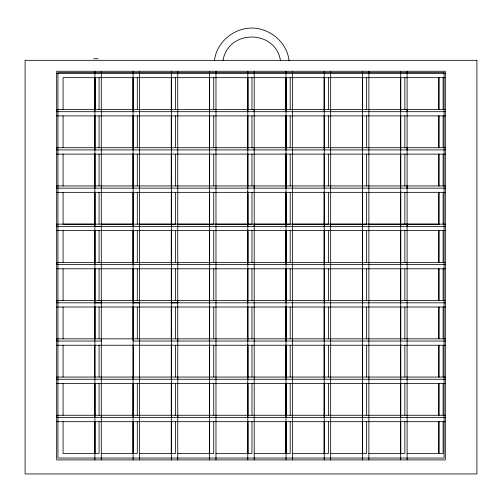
<?xml version="1.0" encoding="UTF-8"?>
<svg xmlns="http://www.w3.org/2000/svg" width="502" height="502" viewBox="0 0 502 502"><rect width="100%" height="100%" fill="white"/><g stroke="black" fill="none" stroke-linecap="round" stroke-linejoin="round"><path stroke-width="0.75" d="M56.67 73.468L56.67 459.907L445.324 459.907L445.324 71.265L56.67 71.265L56.67 73.468L445.324 73.468M94.897 459.907L94.897 71.265M94.897 79.649L94.897 109.492L94.897 77.672M133.118 459.907L133.118 71.265M171.345 459.907L171.345 71.265M171.345 453.501L171.345 423.657M171.345 415.279L171.345 385.436M171.345 338.831L171.345 308.987M171.345 262.383L171.345 232.539M171.345 185.941L171.345 156.097M171.345 147.713L171.345 117.87M171.345 109.492L171.345 79.649M209.566 459.907L209.566 71.265M247.793 459.907L247.793 71.265M247.793 423.657L247.793 453.501L247.793 421.341L247.793 453.839M247.793 385.436L247.793 415.279L247.793 383.12L247.793 417.482M247.793 347.208L247.793 377.052L247.793 345.238M247.793 232.539L247.793 262.383L247.793 230.223L247.793 264.585M247.793 194.318L247.793 224.162L247.793 192.002L247.793 226.364M247.793 79.649L247.793 109.492L247.793 77.672M286.014 459.907L286.014 71.265M324.242 459.907L324.242 71.265M362.469 459.907L362.469 71.265M400.69 459.907L400.69 71.265M214.473 60.798C216.237 42.457 233.568 28.074 251.747 28.043C269.938 28.074 287.269 42.469 289.026 60.817M223.026 60.61C228.002 29.179 275.51 29.185 280.467 60.616M93.629 58.721L98.154 58.721M445.324 77.672L63.083 77.672L63.083 109.492M445.324 109.486L56.67 109.492L56.67 111.695L445.324 111.695M56.67 115.899L445.324 115.899M445.324 147.713L56.67 147.713L56.67 149.916L445.324 149.916M56.67 154.12L445.324 154.12M445.324 185.935L56.67 185.935L56.67 188.143L445.324 188.143M56.67 192.348L445.324 192.341M439.263 224.162L56.67 224.162L56.67 226.364L445.324 226.364M101.304 224.162L133.124 224.162L133.124 192.341M139.531 224.162L175.524 224.162L175.524 192.341M177.752 224.162L213.752 224.162L213.752 192.341M215.979 224.162L251.973 224.162L251.973 192.341M292.428 224.162L328.421 224.162L328.421 192.341M368.876 224.162L445.324 224.162M100.965 226.364L94.897 226.364L94.897 192.002M56.67 230.569L445.324 230.569M445.324 262.383L56.67 262.383L56.67 264.585L445.324 264.585M56.67 268.79L445.324 268.79M445.324 300.604L56.67 300.604L56.67 302.813L445.324 302.813M100.965 302.813L94.897 302.813L94.897 268.451M139.192 302.813L133.118 302.813L133.124 268.451M177.413 302.813L171.345 302.813L171.345 268.451M56.67 307.017L445.324 307.017M445.324 338.831L56.67 338.831L56.67 341.034L101.304 341.034L101.304 338.831M445.324 341.034L133.118 341.034L133.124 306.672M56.67 345.238L445.324 345.238M445.324 377.052L56.67 377.052L56.67 379.255L286.36 379.255M292.089 379.255L324.587 379.255M330.31 379.255L362.814 379.255M368.537 379.255L401.035 379.255M406.758 379.255L445.324 379.255M292.428 379.255L286.014 379.255L286.021 345.238M330.655 379.255L324.242 379.255L324.248 344.893M368.876 379.255L362.469 379.255L362.469 345.238M407.103 379.255L400.69 379.255L400.696 344.893M56.67 383.459L445.324 383.459M445.324 415.273L56.67 415.273L56.67 417.482L445.324 417.482M56.67 421.686L445.324 421.686M101.304 453.501L137.297 453.501L137.297 421.686M139.531 453.501L175.524 453.501L175.524 421.686M177.752 453.501L213.752 453.501L213.752 421.686M215.979 453.501L251.973 453.501L251.973 421.686M254.207 453.501L290.2 453.501L290.2 421.686M292.428 453.501L328.421 453.501L328.421 421.686M330.655 453.501L366.648 453.501L366.648 421.686M368.876 453.501L404.869 453.501L404.869 421.686M407.103 453.501L443.097 453.501L443.097 421.686M400.665 77.672L400.671 109.492M324.248 77.672L324.223 109.492M362.444 77.672L362.45 109.492M285.996 77.672L286.002 109.492M171.345 77.672L171.326 109.492M209.572 77.672L209.554 109.492M133.099 77.672L133.105 109.492M400.665 115.899L400.671 147.713M362.444 115.899L362.45 147.713M324.248 115.899L324.223 147.713M247.768 115.899L247.775 147.713M285.996 115.899L286.002 147.713M209.572 115.899L209.554 147.713M94.872 115.899L94.878 147.713M133.099 115.899L133.105 147.713M400.665 154.12L400.671 185.941M324.248 154.12L324.223 185.941M362.444 154.12L362.45 185.941M285.996 154.12L286.002 185.941M247.768 154.12L247.775 185.941M209.572 154.12L209.554 185.941M133.099 154.12L133.105 185.941M94.872 154.12L94.878 185.941M400.665 192.341L400.671 224.162M362.444 192.341L362.45 224.162M324.248 192.341L324.223 224.162M285.996 192.341L286.002 224.162M209.572 192.341L209.554 224.162M171.345 192.341L171.326 224.162M94.872 192.341L94.878 224.162L63.083 224.162L63.083 192.341M400.665 230.569L400.671 262.383M324.248 230.569L324.223 262.383M362.444 230.569L362.45 262.383M285.996 230.569L286.002 262.383M209.572 230.569L209.554 262.383M133.099 230.569L133.105 262.383M94.872 230.569L94.878 262.383M400.665 268.79L400.671 300.61M362.444 268.79L362.45 300.61M324.248 268.79L324.223 300.61M247.768 268.79L247.775 300.61M285.996 268.79L286.002 300.61M209.572 268.79L209.554 300.61M171.345 268.79L171.326 300.61M94.872 268.79L94.878 300.61M133.099 268.79L133.105 300.61M400.665 307.017L400.671 338.831M324.248 307.017L324.223 338.831M362.444 307.017L362.45 338.831M285.996 307.017L286.002 338.831M247.768 307.017L247.775 338.831M171.345 307.017L171.326 338.831M209.572 307.017L209.554 338.831M133.099 307.017L133.105 338.831M94.872 307.017L94.878 338.831M400.665 345.238L400.671 377.052M324.248 345.238L324.223 377.052M209.572 345.238L209.566 379.255M171.345 345.238L171.326 377.052M94.872 345.238L94.878 377.052M362.444 383.459L362.469 417.482M400.665 383.459L400.671 415.279M324.248 383.459L324.223 415.279M285.996 383.459L286.014 417.482M209.572 383.459L209.566 417.482M133.099 383.459L133.118 417.482M94.872 383.459L94.878 415.279M400.665 421.686L400.671 453.501M362.444 421.686L362.45 453.501M285.996 421.686L286.002 453.501M324.248 421.686L324.223 453.501M209.572 421.686L209.554 453.501M94.872 421.686L94.878 453.501M133.099 421.686L133.105 453.501M171.326 147.713L171.345 115.554L171.345 149.916M171.326 185.941L171.345 153.781L171.345 188.143M171.326 262.383L171.345 230.223L171.345 264.585M171.326 415.279L171.345 383.12L171.345 417.482M171.326 453.501L171.345 421.341L171.345 453.839M443.097 77.672L443.097 109.492M443.097 115.899L443.097 147.713M443.097 154.12L443.097 185.941M443.097 192.341L443.097 224.162M443.097 230.569L443.097 262.383M443.097 268.79L443.097 300.61M443.097 307.017L443.097 338.831M443.097 345.238L443.097 377.052M443.097 383.459L443.097 415.279M407.103 71.265L407.103 459.907M407.103 109.486L407.103 111.695M407.103 147.713L407.103 149.916M407.103 185.935L407.103 188.143M407.103 224.162L407.103 226.364M404.869 77.672L404.869 109.492M404.869 115.899L404.869 147.713M404.869 154.12L404.869 185.941M404.869 192.341L404.869 224.162M404.869 230.569L404.869 262.383M404.869 268.79L404.869 300.61M404.869 307.017L404.869 338.831M404.869 345.238L404.869 377.052M404.869 383.459L404.869 415.279M400.696 77.333L400.69 111.695M400.696 115.554L400.69 149.916M400.696 153.781L400.69 188.143M400.696 192.002L400.69 226.364M400.696 230.223L400.69 264.585M400.696 268.451L400.69 302.813M400.696 306.672L400.69 341.034M400.696 383.12L400.69 417.482M400.696 421.341L400.696 453.839M368.876 71.265L368.876 459.907M366.648 77.672L366.648 109.492M366.648 115.899L366.648 147.713M366.648 154.12L366.648 185.941M366.648 192.341L366.648 224.162L330.655 224.162L330.655 226.364M366.648 230.569L366.648 262.383M366.648 268.79L366.648 300.61M366.648 307.017L366.648 338.831M366.648 345.238L366.648 377.052M366.648 383.459L366.648 415.279M362.469 77.333L362.469 111.695M362.469 115.554L362.469 149.916M362.469 153.781L362.469 188.143M362.469 192.002L362.469 226.364M362.469 230.223L362.469 264.585M362.469 268.451L362.469 302.813M362.469 306.672L362.469 341.034M362.469 344.893L362.469 377.397M362.469 383.12L362.469 415.618M362.469 421.341L362.469 453.839M330.655 71.265L330.655 459.907M330.655 109.486L330.655 111.695M330.655 147.713L330.655 149.916M330.655 185.935L330.655 188.143M328.421 77.672L328.421 109.492M328.421 115.899L328.421 147.713M328.421 154.12L328.421 185.941M328.421 230.569L328.421 262.383M328.421 268.79L328.421 300.61M328.421 307.017L328.421 338.831M328.421 345.238L328.421 377.052M328.421 383.459L328.421 415.279M324.248 77.333L324.242 111.695M324.248 115.554L324.242 149.916M324.248 153.781L324.242 188.143M324.248 192.002L324.242 226.364M324.248 230.223L324.242 264.585M324.248 268.451L324.242 302.813M324.248 306.672L324.242 341.034M324.248 383.12L324.242 417.482M324.248 421.341L324.248 453.839M292.428 71.265L292.428 459.907M290.2 77.672L290.2 109.492M290.2 115.899L290.2 147.713M290.2 154.12L290.2 185.941M290.2 192.341L290.2 224.162L254.207 224.162L254.207 226.364M290.2 230.569L290.2 262.383M290.2 268.79L290.2 300.61M290.2 307.017L290.2 338.831M290.2 345.238L290.2 377.052M290.2 383.459L290.2 415.279M286.021 77.333L286.014 111.695M286.021 115.554L286.014 149.916M286.021 153.781L286.014 188.143M286.021 192.002L286.014 226.364M286.021 230.223L286.014 264.585M286.021 268.451L286.014 302.813M286.021 306.672L286.014 341.034M286.021 344.893L286.021 377.397M286.021 383.12L286.021 415.618M286.021 421.341L286.021 453.839M254.207 71.265L254.207 459.907M254.207 109.486L254.207 111.695M254.207 147.713L254.207 149.916M254.207 185.935L254.207 188.143M251.973 77.672L251.973 109.492M251.973 115.899L251.973 147.713M251.973 154.12L251.973 185.941M251.973 230.569L251.973 262.383M251.973 268.79L251.973 300.61M251.973 307.017L251.973 338.831M251.973 345.238L251.973 377.052M251.973 383.459L251.973 415.279M247.793 77.333L247.793 111.695M247.793 115.554L247.793 149.916M247.793 153.781L247.793 188.143M247.793 268.451L247.793 302.813M247.793 306.672L247.793 341.034M247.793 344.893L247.793 379.255M215.979 71.265L215.979 459.907M213.752 77.672L213.752 109.492M213.752 115.899L213.752 147.713M213.752 154.12L213.752 185.941M213.752 230.569L213.752 262.383M213.752 268.79L213.752 300.61M213.752 307.017L213.752 338.831M213.752 345.238L213.752 377.052M213.752 383.459L213.752 415.279M209.572 77.333L209.566 111.695M209.572 115.554L209.566 149.916M209.572 153.781L209.566 188.143M209.572 192.002L209.566 226.364M209.572 230.223L209.566 264.585M209.572 268.451L209.566 302.813M209.572 306.672L209.566 341.034M209.572 344.893L209.572 377.397M209.572 383.12L209.572 415.618M209.572 421.341L209.572 453.839M177.752 71.265L177.752 459.907M177.752 262.383L177.752 264.585M177.752 300.604L177.752 302.813M177.752 338.831L177.752 341.034M177.752 377.052L177.752 379.255M177.752 415.273L177.752 417.482M175.524 77.672L175.524 109.492M175.524 115.899L175.524 147.713M175.524 154.12L175.524 185.941M175.524 230.569L175.524 262.383M175.524 268.79L175.524 300.61M175.524 307.017L175.524 338.831M175.524 345.238L175.524 377.052M175.524 383.459L175.524 415.279M171.345 77.333L171.345 111.695M171.345 192.002L171.345 226.364M171.345 306.672L171.345 341.034M171.345 344.893L171.345 379.255M139.531 71.265L139.531 459.907M137.297 77.672L137.297 109.492M137.297 115.899L137.297 147.713M137.297 154.12L137.297 185.941M137.297 192.341L137.297 224.162M137.297 230.569L137.297 262.383M137.297 268.79L137.297 300.61M137.297 307.017L137.297 338.831M137.297 383.459L137.297 415.279M133.124 77.333L133.118 111.695M133.124 115.554L133.118 149.916M133.124 153.781L133.118 188.143M133.124 192.002L133.118 226.364M133.124 230.223L133.118 264.585M133.124 344.893L133.124 377.397M133.124 383.12L133.124 415.618M133.124 421.341L133.124 453.839M133.118 377.052L133.118 379.255M101.304 71.265L101.304 459.907M101.304 300.604L101.304 302.813M101.304 377.052L101.304 379.255M101.304 415.273L101.304 417.482M99.076 77.672L99.076 109.492M99.076 115.899L99.076 147.713M99.076 154.12L99.076 185.941M99.076 192.341L99.076 224.162M99.076 230.569L99.076 262.383M99.076 268.79L99.076 300.61M99.076 307.017L99.076 338.831M99.076 345.238L99.076 377.052M99.076 383.459L99.076 415.279M99.076 421.686L99.076 453.501L63.083 453.501L63.083 421.686M94.897 77.333L94.897 111.695M94.897 115.554L94.897 149.916M94.897 153.781L94.897 188.143M94.897 230.223L94.897 264.585M94.897 306.672L94.897 339.17M94.897 383.12L94.897 417.482M94.897 421.341L94.897 453.839M63.083 115.899L63.083 147.713M63.083 154.12L63.083 185.941M63.083 230.569L63.083 262.383M63.083 268.79L63.083 300.61M63.083 307.017L63.083 338.831M63.083 345.238L63.083 377.052M63.083 383.459L63.083 415.279M476.9 60.334L25.1 60.334L25.1 473.957L476.9 473.957L476.9 60.334M444.057 72.539L57.943 72.539L57.943 458.044L444.057 458.044L444.057 72.539M438.917 77.672L438.899 109.492L438.917 77.672M438.917 115.899L438.899 147.713L438.917 115.899M438.917 154.12L438.899 185.941L438.917 154.12M438.917 192.341L438.899 224.162L438.917 192.341M438.917 230.569L438.899 262.383L438.917 230.569M438.917 268.79L438.899 300.61L438.917 268.79M438.917 307.017L438.899 338.831L438.917 307.017M438.917 345.238L438.899 377.052L438.917 345.238M438.917 383.459L438.899 415.279L438.917 383.459M438.917 421.686L438.899 453.501L438.917 421.686"/></g></svg>
